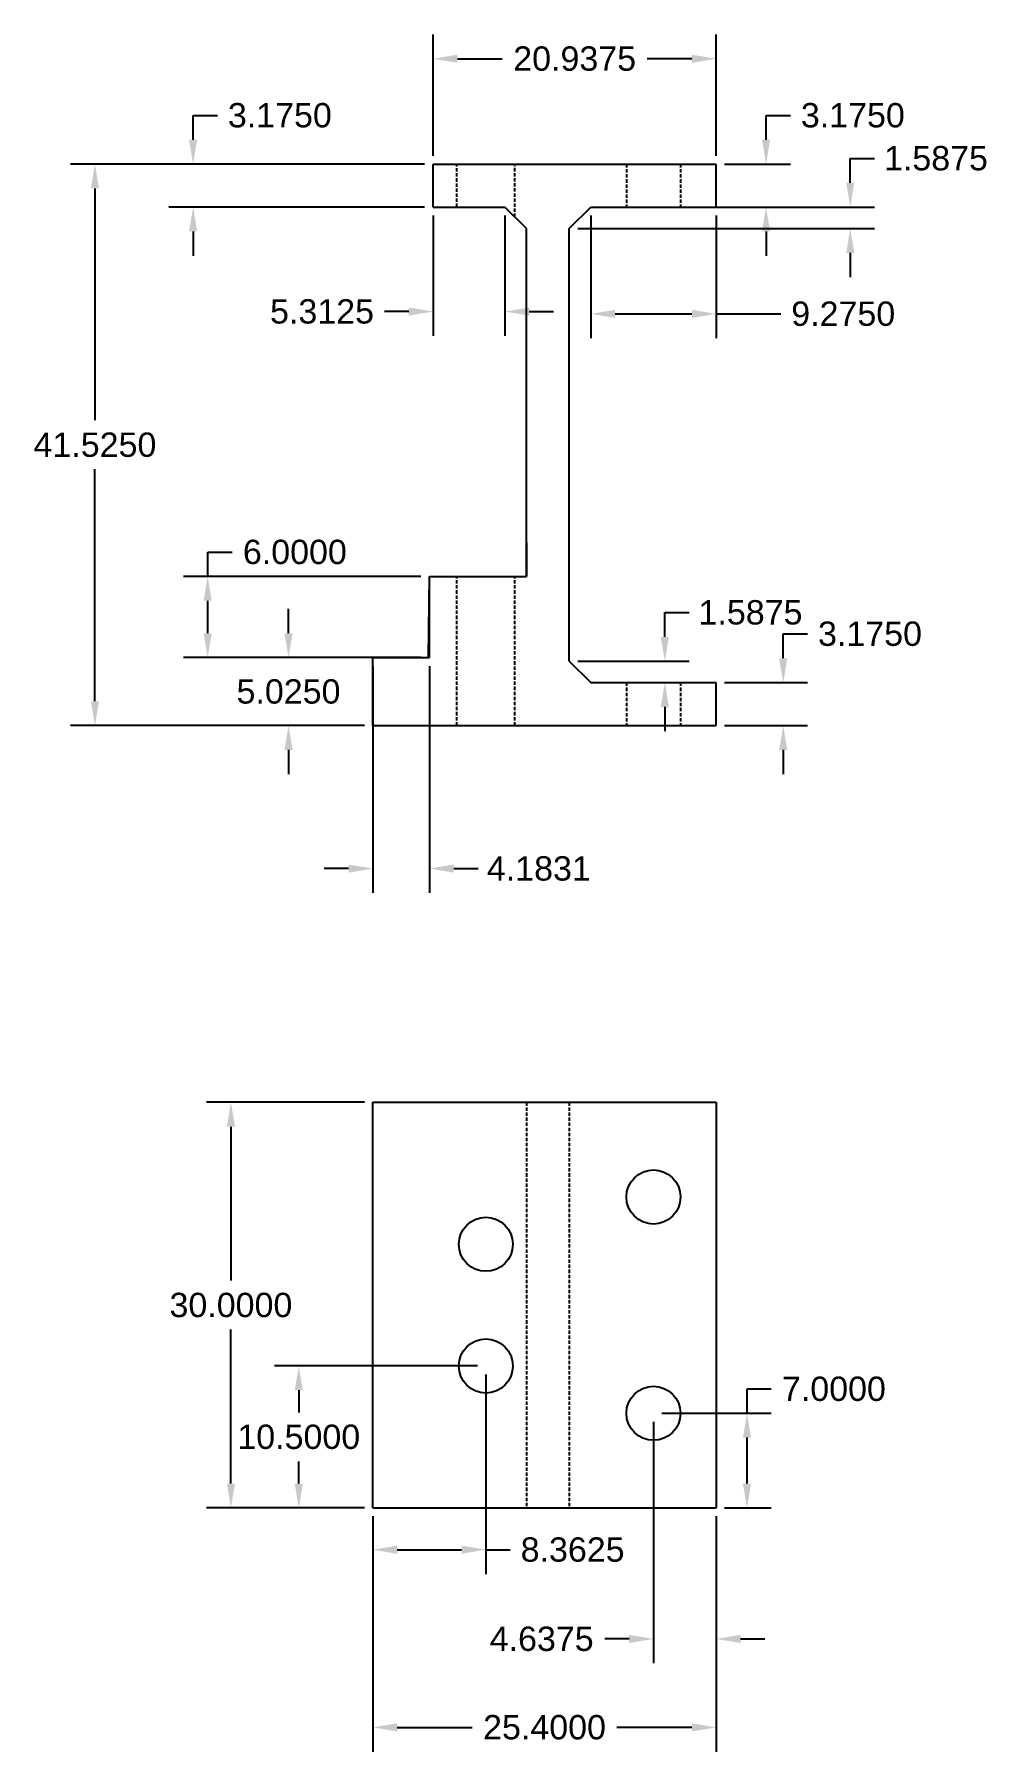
# Model space of a CAD drawing. Header units: millimetres. Extents: x -366 to 1042, y -33 to 256.
# Drawn here: x -366.1 to -295.6, y -7.4 to 119.6 of the extents above; entities that cross this region are included whole.
import ezdxf

# ---------------------------------------------------------------- set-up
doc = ezdxf.new("R2010")
doc.units = ezdxf.units.MM
doc.header["$MEASUREMENT"] = 0
doc.linetypes.add('HIDDEN', pattern=[0.375, 0.25, -0.125])
for name, color, linetype in [('Connectors', 40, 'Continuous'), ('Hidden', 1, 'HIDDEN'), ('Servo', 2, 'Continuous')]:
    doc.layers.add(name, color=color, linetype=linetype)
doc.styles.get("Standard").update_dxf_attribs({"font": 'Arial.ttf'})
doc.dimstyles.get("Standard").update_dxf_attribs({"dimtxt": 0.18, "dimasz": 0.18, "dimexe": 0.18, "dimexo": 0.0625, "dimgap": 0.09, "dimtad": 0, "dimtih": 1, "dimtoh": 1, "dimdec": 4, "dimzin": 0, "dimdsep": 46, "dimtxsty": 'Standard', "dimcen": 0.09, "dimadec": 0, "dimazin": 0, "dimtfac": 1, "dimtdec": 4, "dimtofl": 0, "dimtmove": 0, "dimatfit": 3, "dimfxl": 1, "dimtolj": 1, "dimtzin": 0, "dimarcsym": 0})

# ---------------------------------------------------------------- blocks, each defined once
blk = doc.blocks.new('*D43')
at = {"color": 0, "lineweight": -2, "transparency": 16777216}
for p, q in [((-341.05, 10.01), (-341.05, -7.4)), ((-315.65, 10.01), (-315.65, -7.4)), ((-339.25, -5.6), (-333.71, -5.6)), ((-317.45, -5.6), (-323, -5.6))]:
    blk.add_line(p, q, dxfattribs=at)
at = {"color": 0, "transparency": 16777216}
for points in [[(-339.25, -5.3), (-339.25, -5.9), (-341.05, -5.6)], [(-317.45, -5.3), (-317.45, -5.9), (-315.65, -5.6)]]:
    blk.add_solid(points, dxfattribs=at)
at = {"layer": 'Defpoints', "color": 0, "transparency": 16777216}
for p in [(-341.05, 10.63), (-315.65, 10.63), (-315.65, -5.6)]:
    blk.add_point(p, dxfattribs=at)
at = {"color": 0, "transparency": 16777216, "insert": (-328.35, -5.6), "char_height": 1.8, "attachment_point": 5}
blk.add_mtext('\\A1;25.4000', dxfattribs=at)
blk = doc.blocks.new('*D44')
at = {"color": 0, "lineweight": -2, "transparency": 16777216}
for p, q in [((-341.68, 40.63), (-353.35, 40.63)), ((-351.55, 38.83), (-351.55, 27.44)), ((-351.55, 12.43), (-351.55, 23.82)), ((-341.68, 10.63), (-353.35, 10.63))]:
    blk.add_line(p, q, dxfattribs=at)
at = {"color": 0, "transparency": 16777216}
for points in [[(-351.85, 38.83), (-351.25, 38.83), (-351.55, 40.63)], [(-351.85, 12.43), (-351.25, 12.43), (-351.55, 10.63)]]:
    blk.add_solid(points, dxfattribs=at)
at = {"layer": 'Defpoints', "color": 0, "transparency": 16777216}
for p in [(-351.55, 40.63), (-341.05, 40.63), (-341.05, 10.63)]:
    blk.add_point(p, dxfattribs=at)
at = {"color": 0, "transparency": 16777216, "insert": (-351.55, 25.63), "char_height": 1.8, "attachment_point": 5}
blk.add_mtext('\\A1;30.0000', dxfattribs=at)
blk = doc.blocks.new('*D45')
at = {"color": 0, "lineweight": -2, "transparency": 16777216}
for p, q in [((-320.29, 17.01), (-320.29, -0.86)), ((-315.65, 10.01), (-315.65, -0.86)), ((-322.09, 0.94), (-323.89, 0.94)), ((-313.85, 0.94), (-312.05, 0.94))]:
    blk.add_line(p, q, dxfattribs=at)
at = {"color": 0, "transparency": 16777216}
for points in [[(-322.09, 1.24), (-322.09, 0.64), (-320.29, 0.94)], [(-313.85, 1.24), (-313.85, 0.64), (-315.65, 0.94)]]:
    blk.add_solid(points, dxfattribs=at)
at = {"layer": 'Defpoints', "color": 0, "transparency": 16777216}
for p in [(-320.29, 17.63), (-315.65, 10.63), (-320.29, 0.94)]:
    blk.add_point(p, dxfattribs=at)
at = {"color": 0, "transparency": 16777216, "insert": (-328.56, 0.94), "char_height": 1.8, "attachment_point": 5}
blk.add_mtext('\\A1;4.6375', dxfattribs=at)
blk = doc.blocks.new('*D46')
at = {"color": 0, "lineweight": -2, "transparency": 16777216}
for p, q in [((-313.37, 17.63), (-313.37, 19.43)), ((-313.37, 19.43), (-311.57, 19.43)), ((-319.67, 17.63), (-311.57, 17.63)), ((-313.37, 12.43), (-313.37, 15.83)), ((-315.03, 10.63), (-311.57, 10.63))]:
    blk.add_line(p, q, dxfattribs=at)
at = {"color": 0, "transparency": 16777216}
for points in [[(-313.67, 15.83), (-313.07, 15.83), (-313.37, 17.63)], [(-313.67, 12.43), (-313.07, 12.43), (-313.37, 10.63)]]:
    blk.add_solid(points, dxfattribs=at)
at = {"layer": 'Defpoints', "color": 0, "transparency": 16777216}
for p in [(-320.29, 17.63), (-313.37, 17.63), (-315.65, 10.63)]:
    blk.add_point(p, dxfattribs=at)
at = {"color": 0, "transparency": 16777216, "insert": (-306.94, 19.43), "char_height": 1.8, "attachment_point": 5}
blk.add_mtext('\\A1;7.0000', dxfattribs=at)
blk = doc.blocks.new('*D47')
at = {"color": 0, "lineweight": -2, "transparency": 16777216}
for p, q in [((-333.32, 21.13), (-348.33, 21.13)), ((-346.53, 19.33), (-346.53, 17.69)), ((-346.53, 12.43), (-346.53, 14.07)), ((-341.68, 10.63), (-348.33, 10.63))]:
    blk.add_line(p, q, dxfattribs=at)
at = {"color": 0, "transparency": 16777216}
for points in [[(-346.83, 19.33), (-346.23, 19.33), (-346.53, 21.13)], [(-346.83, 12.43), (-346.23, 12.43), (-346.53, 10.63)]]:
    blk.add_solid(points, dxfattribs=at)
at = {"layer": 'Defpoints', "color": 0, "transparency": 16777216}
for p in [(-346.53, 21.13), (-332.69, 21.13), (-341.05, 10.63)]:
    blk.add_point(p, dxfattribs=at)
at = {"color": 0, "transparency": 16777216, "insert": (-346.53, 15.88), "char_height": 1.8, "attachment_point": 5}
blk.add_mtext('\\A1;10.5000', dxfattribs=at)
blk = doc.blocks.new('*D48')
at = {"color": 0, "lineweight": -2, "transparency": 16777216}
for p, q in [((-332.69, 20.51), (-332.69, 5.74)), ((-341.05, 10.01), (-341.05, 5.74)), ((-339.25, 7.54), (-334.49, 7.54)), ((-332.69, 7.54), (-330.89, 7.54))]:
    blk.add_line(p, q, dxfattribs=at)
at = {"color": 0, "transparency": 16777216}
for points in [[(-339.25, 7.84), (-339.25, 7.24), (-341.05, 7.54)], [(-334.49, 7.84), (-334.49, 7.24), (-332.69, 7.54)]]:
    blk.add_solid(points, dxfattribs=at)
at = {"layer": 'Defpoints', "color": 0, "transparency": 16777216}
for p in [(-332.69, 21.13), (-341.05, 10.63), (-332.69, 7.54)]:
    blk.add_point(p, dxfattribs=at)
at = {"color": 0, "transparency": 16777216, "insert": (-326.27, 7.54), "char_height": 1.8, "attachment_point": 5}
blk.add_mtext('\\A1;8.3625', dxfattribs=at)
blk = doc.blocks.new('*D49')
at = {"color": 0, "lineweight": -2, "transparency": 16777216}
for p, q in [((-347.29, 75.33), (-347.29, 77.13)), ((-341.68, 73.53), (-349.09, 73.53)), ((-341.68, 68.5), (-349.09, 68.5)), ((-347.29, 66.7), (-347.29, 64.9))]:
    blk.add_line(p, q, dxfattribs=at)
at = {"color": 0, "transparency": 16777216}
for points in [[(-347.59, 75.33), (-346.99, 75.33), (-347.29, 73.53)], [(-347.59, 66.7), (-346.99, 66.7), (-347.29, 68.5)]]:
    blk.add_solid(points, dxfattribs=at)
at = {"layer": 'Defpoints', "color": 0, "transparency": 16777216}
for p in [(-347.29, 73.53), (-341.05, 73.53), (-341.05, 68.5)]:
    blk.add_point(p, dxfattribs=at)
at = {"color": 0, "transparency": 16777216, "insert": (-347.29, 71.01), "char_height": 1.8, "attachment_point": 5}
blk.add_mtext('\\A1;5.0250', dxfattribs=at)
blk = doc.blocks.new('*D50')
at = {"color": 0, "lineweight": -2, "transparency": 16777216}
for p, q in [((-353.27, 79.53), (-353.27, 81.33)), ((-353.27, 81.33), (-351.47, 81.33)), ((-337.49, 79.53), (-355.07, 79.53)), ((-353.27, 75.33), (-353.27, 77.73)), ((-337.49, 73.53), (-355.07, 73.53))]:
    blk.add_line(p, q, dxfattribs=at)
at = {"color": 0, "transparency": 16777216}
for points in [[(-353.57, 77.73), (-352.97, 77.73), (-353.27, 79.53)], [(-353.57, 75.33), (-352.97, 75.33), (-353.27, 73.53)]]:
    blk.add_solid(points, dxfattribs=at)
at = {"layer": 'Defpoints', "color": 0, "transparency": 16777216}
for p in [(-353.27, 79.53), (-336.87, 79.53), (-336.87, 73.53)]:
    blk.add_point(p, dxfattribs=at)
at = {"color": 0, "transparency": 16777216, "insert": (-346.82, 81.33), "char_height": 1.8, "attachment_point": 5}
blk.add_mtext('\\A1;6.0000', dxfattribs=at)
blk = doc.blocks.new('*D51')
at = {"color": 0, "lineweight": -2, "transparency": 16777216}
for p, q in [((-310.69, 73.48), (-310.69, 75.28)), ((-310.69, 75.28), (-308.89, 75.28)), ((-315.03, 71.68), (-308.89, 71.68)), ((-315.03, 68.5), (-308.89, 68.5)), ((-310.69, 66.7), (-310.69, 64.9))]:
    blk.add_line(p, q, dxfattribs=at)
at = {"color": 0, "transparency": 16777216}
for points in [[(-310.99, 73.48), (-310.39, 73.48), (-310.69, 71.68)], [(-310.99, 66.7), (-310.39, 66.7), (-310.69, 68.5)]]:
    blk.add_solid(points, dxfattribs=at)
at = {"layer": 'Defpoints', "color": 0, "transparency": 16777216}
for p in [(-315.65, 71.68), (-310.69, 71.68), (-315.65, 68.5)]:
    blk.add_point(p, dxfattribs=at)
at = {"color": 0, "transparency": 16777216, "insert": (-304.27, 75.28), "char_height": 1.8, "attachment_point": 5}
blk.add_mtext('\\A1;3.1750', dxfattribs=at)
blk = doc.blocks.new('*D52')
at = {"color": 0, "lineweight": -2, "transparency": 16777216}
for p, q in [((-319.45, 75.06), (-319.45, 76.86)), ((-319.45, 76.86), (-317.65, 76.86)), ((-325.89, 73.26), (-317.65, 73.26)), ((-324.3, 71.68), (-317.65, 71.68)), ((-319.45, 69.88), (-319.45, 68.08))]:
    blk.add_line(p, q, dxfattribs=at)
at = {"color": 0, "transparency": 16777216}
for points in [[(-319.75, 75.06), (-319.15, 75.06), (-319.45, 73.26)], [(-319.75, 69.88), (-319.15, 69.88), (-319.45, 71.68)]]:
    blk.add_solid(points, dxfattribs=at)
at = {"layer": 'Defpoints', "color": 0, "transparency": 16777216}
for p in [(-326.52, 73.26), (-319.45, 73.26), (-324.93, 71.68)]:
    blk.add_point(p, dxfattribs=at)
at = {"color": 0, "transparency": 16777216, "insert": (-313.11, 76.86), "char_height": 1.8, "attachment_point": 5}
blk.add_mtext('\\A1;1.5875', dxfattribs=at)
blk = doc.blocks.new('*D53')
at = {"color": 0, "lineweight": -2, "transparency": 16777216}
for p, q in [((-311.96, 111.83), (-311.96, 113.63)), ((-311.96, 113.63), (-310.16, 113.63)), ((-315.03, 110.03), (-310.16, 110.03)), ((-315.03, 106.85), (-310.16, 106.85)), ((-311.96, 105.05), (-311.96, 103.25))]:
    blk.add_line(p, q, dxfattribs=at)
at = {"color": 0, "transparency": 16777216}
for points in [[(-312.26, 111.83), (-311.66, 111.83), (-311.96, 110.03)], [(-312.26, 105.05), (-311.66, 105.05), (-311.96, 106.85)]]:
    blk.add_solid(points, dxfattribs=at)
at = {"layer": 'Defpoints', "color": 0, "transparency": 16777216}
for p in [(-315.65, 110.03), (-311.96, 110.03), (-315.65, 106.85)]:
    blk.add_point(p, dxfattribs=at)
at = {"color": 0, "transparency": 16777216, "insert": (-305.54, 113.63), "char_height": 1.8, "attachment_point": 5}
blk.add_mtext('\\A1;3.1750', dxfattribs=at)
blk = doc.blocks.new('*D54')
at = {"color": 0, "lineweight": -2, "transparency": 16777216}
for p, q in [((-305.73, 108.65), (-305.73, 110.45)), ((-305.73, 110.45), (-303.93, 110.45)), ((-324.3, 106.85), (-303.93, 106.85)), ((-325.89, 105.26), (-303.93, 105.26)), ((-305.73, 103.46), (-305.73, 101.66))]:
    blk.add_line(p, q, dxfattribs=at)
at = {"color": 0, "transparency": 16777216}
for points in [[(-306.03, 108.65), (-305.43, 108.65), (-305.73, 106.85)], [(-306.03, 103.46), (-305.43, 103.46), (-305.73, 105.26)]]:
    blk.add_solid(points, dxfattribs=at)
at = {"layer": 'Defpoints', "color": 0, "transparency": 16777216}
for p in [(-324.93, 106.85), (-305.73, 106.85), (-326.52, 105.26)]:
    blk.add_point(p, dxfattribs=at)
at = {"color": 0, "transparency": 16777216, "insert": (-299.39, 110.45), "char_height": 1.8, "attachment_point": 5}
blk.add_mtext('\\A1;1.5875', dxfattribs=at)
blk = doc.blocks.new('*D55')
at = {"color": 0, "lineweight": -2, "transparency": 16777216}
for p, q in [((-354.35, 111.83), (-354.35, 113.63)), ((-354.35, 113.63), (-352.55, 113.63)), ((-337.22, 110.03), (-356.15, 110.03)), ((-337.22, 106.85), (-356.15, 106.85)), ((-354.35, 105.05), (-354.35, 103.25))]:
    blk.add_line(p, q, dxfattribs=at)
at = {"color": 0, "transparency": 16777216}
for points in [[(-354.65, 111.83), (-354.05, 111.83), (-354.35, 110.03)], [(-354.65, 105.05), (-354.05, 105.05), (-354.35, 106.85)]]:
    blk.add_solid(points, dxfattribs=at)
at = {"layer": 'Defpoints', "color": 0, "transparency": 16777216}
for p in [(-354.35, 110.03), (-336.59, 110.03), (-336.59, 106.85)]:
    blk.add_point(p, dxfattribs=at)
at = {"color": 0, "transparency": 16777216, "insert": (-347.93, 113.63), "char_height": 1.8, "attachment_point": 5}
blk.add_mtext('\\A1;3.1750', dxfattribs=at)
blk = doc.blocks.new('*D56')
at = {"color": 0, "lineweight": -2, "transparency": 16777216}
for p, q in [((-336.59, 106.23), (-336.59, 97.32)), ((-331.28, 106.23), (-331.28, 97.32)), ((-338.39, 99.12), (-340.19, 99.12)), ((-329.48, 99.12), (-327.68, 99.12))]:
    blk.add_line(p, q, dxfattribs=at)
at = {"color": 0, "transparency": 16777216}
for points in [[(-338.39, 99.42), (-338.39, 98.82), (-336.59, 99.12)], [(-329.48, 99.42), (-329.48, 98.82), (-331.28, 99.12)]]:
    blk.add_solid(points, dxfattribs=at)
at = {"layer": 'Defpoints', "color": 0, "transparency": 16777216}
for p in [(-336.59, 106.85), (-331.28, 106.85), (-331.28, 99.12)]:
    blk.add_point(p, dxfattribs=at)
at = {"color": 0, "transparency": 16777216, "insert": (-344.81, 99.12), "char_height": 1.8, "attachment_point": 5}
blk.add_mtext('\\A1;5.3125', dxfattribs=at)
blk = doc.blocks.new('*D57')
at = {"color": 0, "lineweight": -2, "transparency": 16777216}
for p, q in [((-336.59, 110.65), (-336.59, 119.62)), ((-315.65, 110.65), (-315.65, 119.62)), ((-334.79, 117.82), (-331.48, 117.82)), ((-317.45, 117.82), (-320.76, 117.82))]:
    blk.add_line(p, q, dxfattribs=at)
at = {"color": 0, "transparency": 16777216}
for points in [[(-334.79, 118.12), (-334.79, 117.52), (-336.59, 117.82)], [(-317.45, 118.12), (-317.45, 117.52), (-315.65, 117.82)]]:
    blk.add_solid(points, dxfattribs=at)
at = {"layer": 'Defpoints', "color": 0, "transparency": 16777216}
for p in [(-315.65, 117.82), (-336.59, 110.03), (-315.65, 110.03)]:
    blk.add_point(p, dxfattribs=at)
at = {"color": 0, "transparency": 16777216, "insert": (-326.12, 117.82), "char_height": 1.8, "attachment_point": 5}
blk.add_mtext('\\A1;20.9375', dxfattribs=at)
blk = doc.blocks.new('*D58')
at = {"color": 0, "lineweight": -2, "transparency": 16777216}
for p, q in [((-324.93, 106.23), (-324.93, 97.15)), ((-315.65, 106.23), (-315.65, 97.15)), ((-323.13, 98.95), (-317.45, 98.95)), ((-315.65, 98.95), (-310.87, 98.95))]:
    blk.add_line(p, q, dxfattribs=at)
at = {"color": 0, "transparency": 16777216}
for points in [[(-323.13, 99.25), (-323.13, 98.65), (-324.93, 98.95)], [(-317.45, 99.25), (-317.45, 98.65), (-315.65, 98.95)]]:
    blk.add_solid(points, dxfattribs=at)
at = {"layer": 'Defpoints', "color": 0, "transparency": 16777216}
for p in [(-324.93, 106.85), (-315.65, 106.85), (-315.65, 98.95)]:
    blk.add_point(p, dxfattribs=at)
at = {"color": 0, "transparency": 16777216, "insert": (-306.25, 98.95), "char_height": 1.8, "attachment_point": 5}
blk.add_mtext('\\A1;9.2750', dxfattribs=at)
blk = doc.blocks.new('*D59')
at = {"color": 0, "lineweight": -2, "transparency": 16777216}
for p, q in [((-337.22, 110.03), (-363.41, 110.03)), ((-361.61, 108.23), (-361.61, 91.08)), ((-361.61, 70.3), (-361.61, 87.45)), ((-341.68, 68.5), (-363.41, 68.5))]:
    blk.add_line(p, q, dxfattribs=at)
at = {"color": 0, "transparency": 16777216}
for points in [[(-361.91, 108.23), (-361.31, 108.23), (-361.61, 110.03)], [(-361.91, 70.3), (-361.31, 70.3), (-361.61, 68.5)]]:
    blk.add_solid(points, dxfattribs=at)
at = {"layer": 'Defpoints', "color": 0, "transparency": 16777216}
for p in [(-336.59, 110.03), (-361.61, 68.5), (-341.05, 68.5)]:
    blk.add_point(p, dxfattribs=at)
at = {"color": 0, "transparency": 16777216, "insert": (-361.61, 89.26), "char_height": 1.8, "attachment_point": 5}
blk.add_mtext('\\A1;41.5250', dxfattribs=at)
blk = doc.blocks.new('*D76')
at = {"color": 0, "lineweight": -2, "transparency": 16777216}
for p, q in [((-341.05, 72.9), (-341.05, 56.12)), ((-336.87, 72.9), (-336.87, 56.12)), ((-342.85, 57.92), (-344.65, 57.92)), ((-335.07, 57.92), (-333.27, 57.92))]:
    blk.add_line(p, q, dxfattribs=at)
at = {"color": 0, "transparency": 16777216}
for points in [[(-342.85, 58.22), (-342.85, 57.62), (-341.05, 57.92)], [(-335.07, 58.22), (-335.07, 57.62), (-336.87, 57.92)]]:
    blk.add_solid(points, dxfattribs=at)
at = {"layer": 'Defpoints', "color": 0, "transparency": 16777216}
for p in [(-341.05, 73.53), (-336.87, 73.53), (-336.87, 57.92)]:
    blk.add_point(p, dxfattribs=at)
at = {"color": 0, "transparency": 16777216, "insert": (-328.77, 57.92), "char_height": 1.8, "attachment_point": 5}
blk.add_mtext('\\A1;4.1831', dxfattribs=at)

msp = doc.modelspace()

# ---------------------------------------------------------------- linework, layer by layer
at = {"layer": 'Connectors'}
for p, q in [((-336.59059, 110.02656), (-315.65309, 110.02656)), ((-336.59059, 106.85156), (-336.59059, 110.02656)), ((-315.65309, 106.85156), (-315.65309, 110.02656)), ((-336.59059, 106.85156), (-331.27809, 106.85156)), ((-329.69059, 105.26406), (-331.27809, 106.85156)), ((-326.51559, 105.26406), (-324.92809, 106.85156)), ((-324.92809, 106.85156), (-315.65309, 106.85156)), ((-329.69059, 79.52656), (-329.69059, 105.26406)), ((-326.51559, 73.26406), (-326.51559, 105.26406)), ((-336.94059, 73.52656), (-336.87, 79.52656)), ((-336.87, 79.52656), (-329.69059, 79.52656)), ((-336.87, 73.52656), (-336.87, 79.52656)), ((-336.87, 79.52656), (-329.69059, 79.52656)), ((-341.05309, 68.50156), (-341.05309, 73.52656)), ((-341.05309, 73.52656), (-336.87, 73.52656)), ((-326.51559, 73.26406), (-324.92809, 71.67656)), ((-324.92809, 71.67656), (-315.65309, 71.67656)), ((-315.65309, 68.50156), (-315.65309, 71.67656)), ((-341.05309, 68.50156), (-315.65309, 68.50156)), ((-341.05309, 10.63049), (-341.05309, 40.63049)), ((-341.05309, 40.63049), (-315.65309, 40.63049)), ((-315.65309, 40.63049), (-315.65309, 10.63049)), ((-341.05309, 10.63049), (-315.65309, 10.63049))]:
    msp.add_line(p, q, dxfattribs=at)
for centre in [(-320.29059, 33.63049), (-332.69059, 30.13049), (-332.69059, 21.13049), (-320.29059, 17.63049)]:
    msp.add_circle(centre, 2, dxfattribs=at)
at = {"layer": 'Hidden'}
for p, q in [((-334.84059, 106.85156), (-334.84059, 110.02656)), ((-330.54059, 106.11406), (-330.54059, 110.02656)), ((-322.29059, 110.02656), (-322.29059, 106.85156)), ((-318.29059, 110.02656), (-318.29059, 106.85156)), ((-334.84059, 68.50156), (-334.84059, 79.52656)), ((-330.54059, 68.50156), (-330.54059, 79.52656)), ((-322.29059, 71.67656), (-322.29059, 68.50156)), ((-318.29059, 71.67656), (-318.29059, 68.50156)), ((-329.69059, 40.63049), (-329.69059, 10.63049)), ((-326.51559, 40.63049), (-326.51559, 10.63049))]:
    msp.add_line(p, q, dxfattribs=at)
at = {"layer": 'Servo'}
msp.add_line((-329.69059, 82.02656), (-329.69059, 79.52656), dxfattribs=at)

# ---------------------------------------------------------------- dimensions: what is measured, and where the dimension line sits
for base, p1, p2, picture, middle in [((-315.65309, 117.82362), (-336.59059, 110.02656), (-315.65309, 110.02656), '*D57', (-326.12184, 117.82362)), ((-336.87, 57.9186), (-341.05309, 73.52656), (-336.87, 73.52656), '*D76', (-328.77245, 57.9186))]:
    dim = msp.add_linear_dim(base=base, p1=p1, p2=p2, dimstyle='Standard', override={"dimscale": 10})
    dim.commit()
    dim.dimension.update_dxf_attribs({"geometry": picture, "text_midpoint": middle})
dim = msp.add_linear_dim(base=(-354.35149, 110.02656), p1=(-336.59059, 106.85156), p2=(-336.59059, 110.02656), angle=90, dimstyle='Standard', override={"dimscale": 10})
dim.commit()
dim.dimension.update_dxf_attribs({"geometry": '*D55', "text_midpoint": (-347.93117, 113.62656), "dimtype": 160})
for base, p1, p2, picture, middle in [((-311.96004, 110.02656), (-315.65309, 106.85156), (-315.65309, 110.02656), '*D53', (-305.53972, 113.62656)), ((-305.73483, 106.85156), (-326.51559, 105.26406), (-324.92809, 106.85156), '*D54', (-299.38817, 110.45156)), ((-361.60725, 68.50156), (-336.59059, 110.02656), (-341.05309, 68.50156), '*D59', (-361.60725, 89.26406)), ((-353.26706, 79.52656), (-336.87, 73.52656), (-336.87, 79.52656), '*D50', (-346.82218, 81.32656)), ((-319.45196, 73.26406), (-324.92809, 71.67656), (-326.51559, 73.26406), '*D52', (-313.1053, 76.86406)), ((-347.29382, 73.52656), (-341.05309, 68.50156), (-341.05309, 73.52656), '*D49', (-347.29382, 71.01406)), ((-310.69391, 71.67656), (-315.65309, 68.50156), (-315.65309, 71.67656), '*D51', (-304.27358, 75.27656)), ((-351.55057, 40.63049), (-341.05309, 10.63049), (-341.05309, 40.63049), '*D44', (-351.55057, 25.63049)), ((-346.53391, 21.13049), (-341.05309, 10.63049), (-332.69059, 21.13049), '*D47', (-346.53391, 15.88049)), ((-313.37497, 17.63049), (-315.65309, 10.63049), (-320.29059, 17.63049), '*D46', (-306.94236, 19.43049))]:
    dim = msp.add_linear_dim(base=base, p1=p1, p2=p2, angle=90, dimstyle='Standard', override={"dimscale": 10})
    dim.commit()
    dim.dimension.update_dxf_attribs({"geometry": picture, "text_midpoint": middle})
for base, p1, p2, picture, middle in [((-331.27809, 99.12387), (-336.59059, 106.85156), (-331.27809, 106.85156), '*D56', (-344.81091, 99.12387)), ((-315.65309, 98.94865), (-324.92809, 106.85156), (-315.65309, 106.85156), '*D58', (-306.24733, 98.94865)), ((-332.69059, 7.53532), (-341.05309, 10.63049), (-332.69059, 21.13049), '*D48', (-326.27026, 7.53532)), ((-320.29059, 0.94246), (-315.65309, 10.63049), (-320.29059, 17.63049), '*D45', (-328.56003, 0.94246)), ((-315.65309, -5.59719), (-341.05309, 10.63049), (-315.65309, 10.63049), '*D43', (-328.35309, -5.59719))]:
    dim = msp.add_linear_dim(base=base, p1=p1, p2=p2, dimstyle='Standard', override={"dimscale": 10})
    dim.commit()
    dim.dimension.update_dxf_attribs({"geometry": picture, "text_midpoint": middle, "dimtype": 160})

doc.saveas('drawing.dxf')
